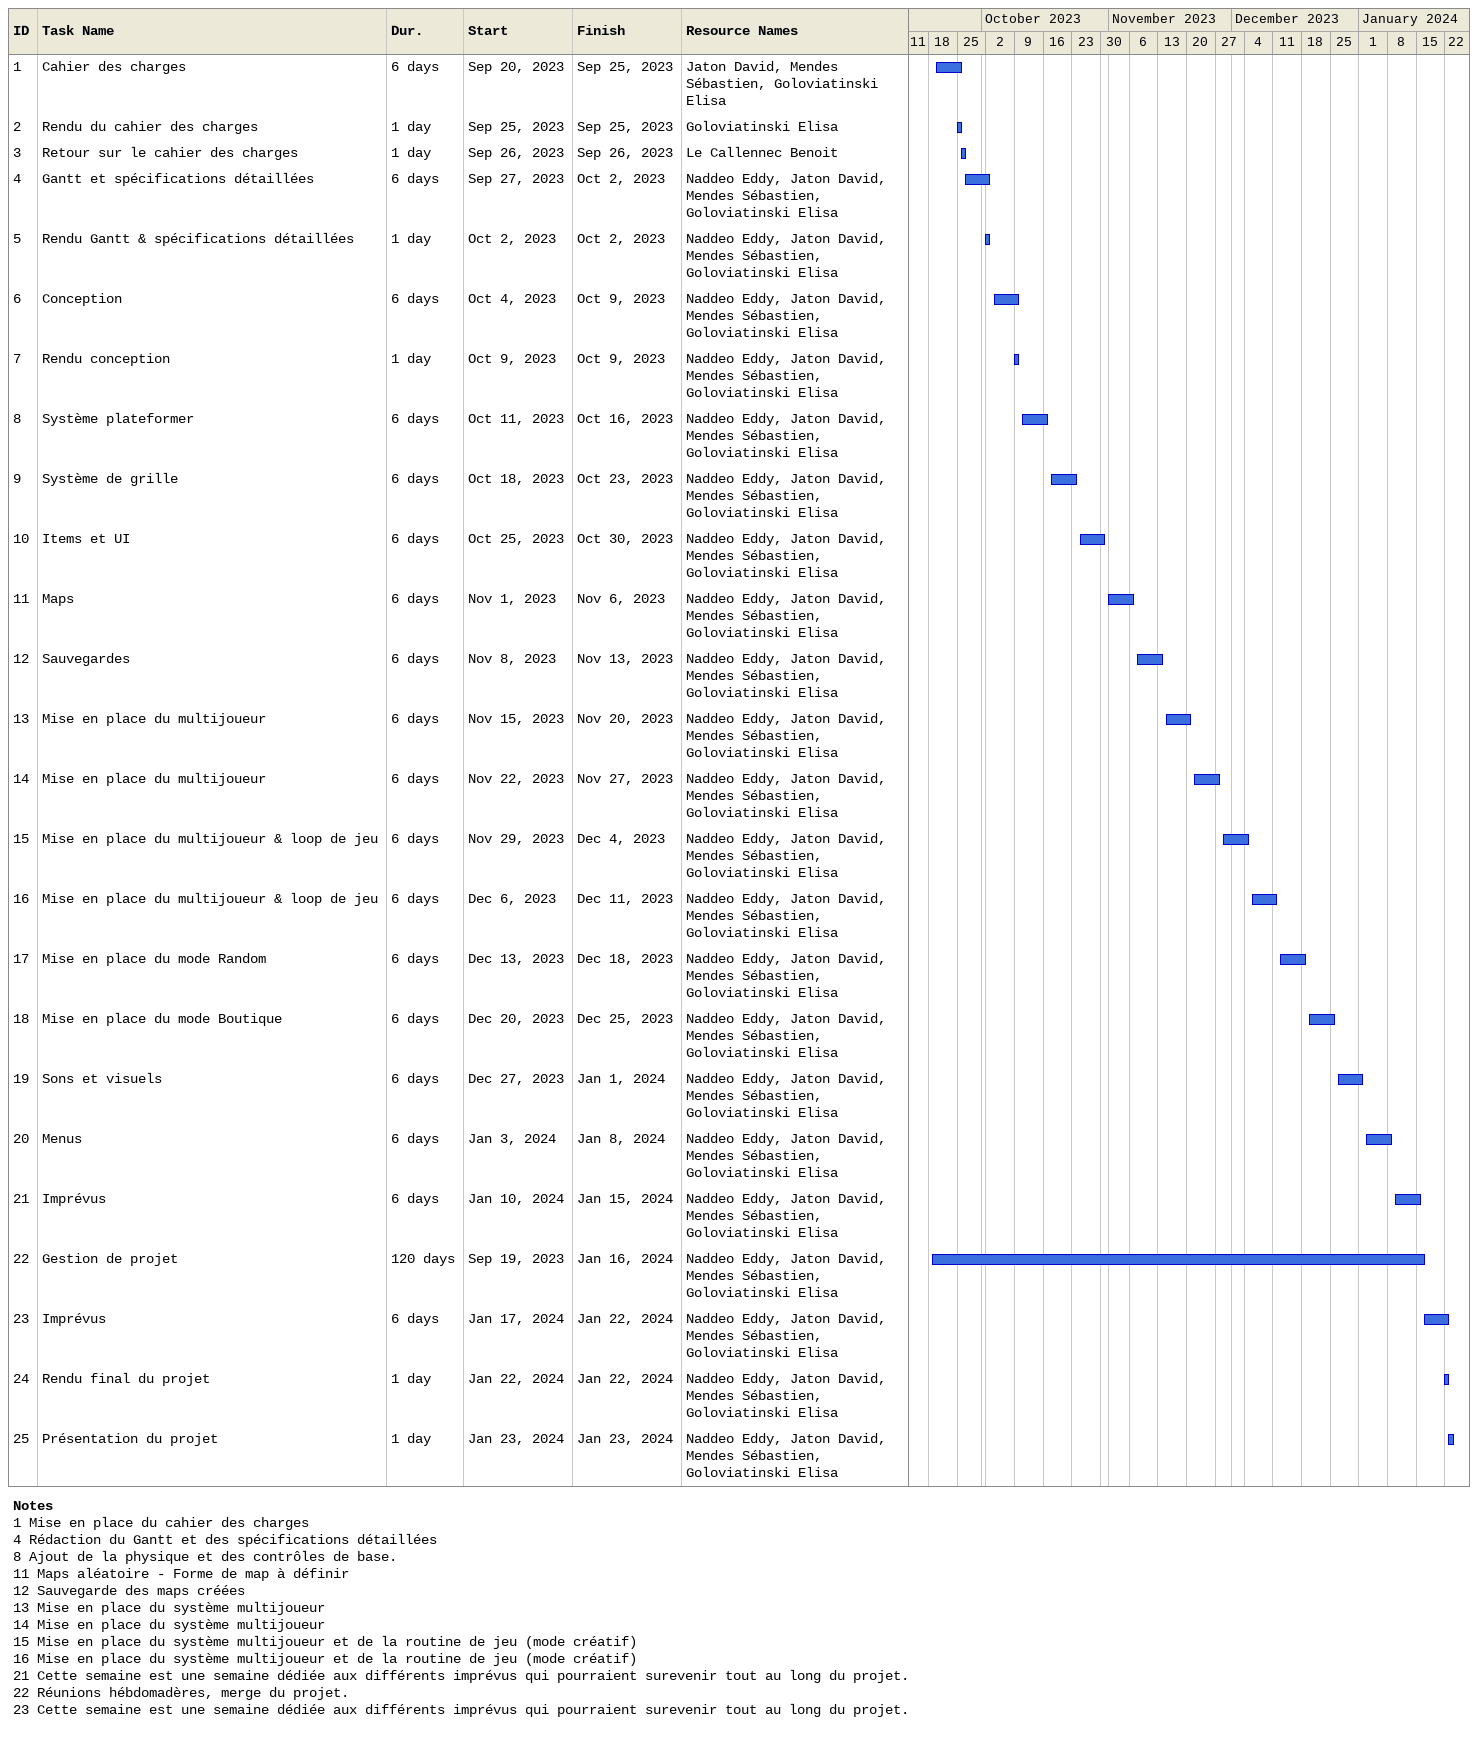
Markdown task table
| ID | Task | Duration | Start | Finish | Resources |
|---|---|---|---|---|---|
| 1 | Cahier des charges | 6d | 2023-09-20 | 2023-09-25 | Jaton David, Mendes Sébastien, Goloviatinski Elisa |
| 2 | Rendu du cahier des charges | 1d | 2023-09-25 | 2023-09-25 | Goloviatinski Elisa |
| 3 | Retour sur le cahier des charges | 1d | 2023-09-26 | 2023-09-26 | Le Callennec Benoit |
| 4 | Gantt et spécifications détaillées | 6d | 2023-09-27 | 2023-10-02 | Naddeo Eddy, Jaton David, Mendes Sébastien, Goloviatinski Elisa |
| 5 | Rendu Gantt & spécifications détaillées | 1d | 2023-10-02 | 2023-10-02 | Naddeo Eddy, Jaton David, Mendes Sébastien, Goloviatinski Elisa |
| 6 | Conception | 6d | 2023-10-04 | 2023-10-09 | Naddeo Eddy, Jaton David, Mendes Sébastien, Goloviatinski Elisa |
| 7 | Rendu conception | 1d | 2023-10-09 | 2023-10-09 | Naddeo Eddy, Jaton David, Mendes Sébastien, Goloviatinski Elisa |
| 8 | Système plateformer | 6d | 2023-10-11 | 2023-10-16 | Naddeo Eddy, Jaton David, Mendes Sébastien, Goloviatinski Elisa |
| 9 | Système de grille | 6d | 2023-10-18 | 2023-10-23 | Naddeo Eddy, Jaton David, Mendes Sébastien, Goloviatinski Elisa |
| 10 | Items et UI | 6d | 2023-10-25 | 2023-10-30 | Naddeo Eddy, Jaton David, Mendes Sébastien, Goloviatinski Elisa |
| 11 | Maps | 6d | 2023-11-01 | 2023-11-06 | Naddeo Eddy, Jaton David, Mendes Sébastien, Goloviatinski Elisa |
| 12 | Sauvegardes | 6d | 2023-11-08 | 2023-11-13 | Naddeo Eddy, Jaton David, Mendes Sébastien, Goloviatinski Elisa |
| 13 | Mise en place du multijoueur | 6d | 2023-11-15 | 2023-11-20 | Naddeo Eddy, Jaton David, Mendes Sébastien, Goloviatinski Elisa |
| 14 | Mise en place du multijoueur | 6d | 2023-11-22 | 2023-11-27 | Naddeo Eddy, Jaton David, Mendes Sébastien, Goloviatinski Elisa |
| 15 | Mise en place du multijoueur & loop de jeu | 6d | 2023-11-29 | 2023-12-04 | Naddeo Eddy, Jaton David, Mendes Sébastien, Goloviatinski Elisa |
| 16 | Mise en place du multijoueur & loop de jeu | 6d | 2023-12-06 | 2023-12-11 | Naddeo Eddy, Jaton David, Mendes Sébastien, Goloviatinski Elisa |
| 17 | Mise en place du mode Random | 6d | 2023-12-13 | 2023-12-18 | Naddeo Eddy, Jaton David, Mendes Sébastien, Goloviatinski Elisa |
| 18 | Mise en place du mode Boutique | 6d | 2023-12-20 | 2023-12-25 | Naddeo Eddy, Jaton David, Mendes Sébastien, Goloviatinski Elisa |
| 19 | Sons et visuels | 6d | 2023-12-27 | 2024-01-01 | Naddeo Eddy, Jaton David, Mendes Sébastien, Goloviatinski Elisa |
| 20 | Menus | 6d | 2024-01-03 | 2024-01-08 | Naddeo Eddy, Jaton David, Mendes Sébastien, Goloviatinski Elisa |
| 21 | Imprévus | 6d | 2024-01-10 | 2024-01-15 | Naddeo Eddy, Jaton David, Mendes Sébastien, Goloviatinski Elisa |
| 22 | Gestion de projet | 120d | 2023-09-19 | 2024-01-16 | Naddeo Eddy, Jaton David, Mendes Sébastien, Goloviatinski Elisa |
| 23 | Imprévus | 6d | 2024-01-17 | 2024-01-22 | Naddeo Eddy, Jaton David, Mendes Sébastien, Goloviatinski Elisa |
| 24 | Rendu final du projet | 1d | 2024-01-22 | 2024-01-22 | Naddeo Eddy, Jaton David, Mendes Sébastien, Goloviatinski Elisa |
| 25 | Présentation du projet | 1d | 2024-01-23 | 2024-01-23 | Naddeo Eddy, Jaton David, Mendes Sébastien, Goloviatinski Elisa |

Notes
- 1: Mise en place du cahier des charges
- 4: Rédaction du Gantt et des spécifications détaillées
- 8: Ajout de la physique et des contrôles de base.
- 11: Maps aléatoire - Forme de map à définir
- 12: Sauvegarde des maps créées
- 13: Mise en place du système multijoueur
- 14: Mise en place du système multijoueur
- 15: Mise en place du système multijoueur et de la routine de jeu (mode créatif)
- 16: Mise en place du système multijoueur et de la routine de jeu (mode créatif)
- 21: Cette semaine est une semaine dédiée aux différents imprévus qui pourraient surevenir tout au long du projet.
- 22: Réunions hébdomadères, merge du projet.
- 23: Cette semaine est une semaine dédiée aux différents imprévus qui pourraient surevenir tout au long du projet.
